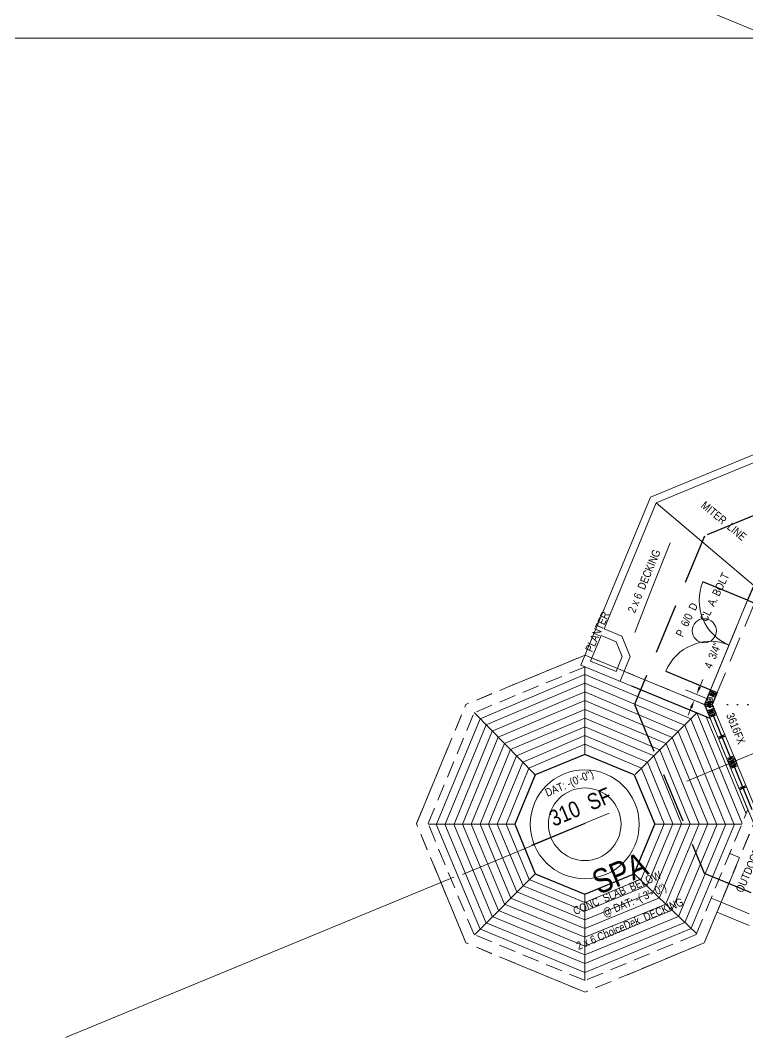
# Model space of a CAD drawing. Header units: inches. Extents: x 279 to 11006, y 233 to 7807.
# Drawn here: x 1654 to 2194, y 1669 to 2426 of the extents above; entities that cross this region are included whole.
import ezdxf

# ---------------------------------------------------------------- set-up
doc = ezdxf.new("R2010")
doc.units = ezdxf.units.IN
doc.header["$MEASUREMENT"] = 0
for name, pattern in [('ACAD_ISO07W100', [3, 0, -3]), ('CENTER', [2, 1.25, -0.25, 0.25, -0.25]), ('HIDDEN', [0.375, 0.25, -0.125])]:
    doc.linetypes.add(name, pattern=pattern)
for name, color, linetype, lineweight in [('APPLIANCES', 7, 'Continuous', 9), ('BALCONY', 7, 'Continuous', 9), ('DOORS', 7, 'Continuous', 30), ('FOUNDATION', 7, 'HIDDEN', 20), ('GRID', 1, 'CENTER', 20), ('GRID LAYOUT', 1, 'Continuous', 9), ('LAYOUT', 6, 'Continuous', 9), ('LITE COVE', 7, 'HIDDEN', 30), ('ROOF BEAMS', 3, 'HIDDEN', 30), ('ROOFLINE', 7, 'HIDDEN', 30), ('WALL FRAMING', 7, 'Continuous', 30), ('WINDOWS', 5, 'Continuous', 30)]:
    doc.layers.add(name, color=color, linetype=linetype, lineweight=lineweight)
doc.layers.add('TEXT', color=250, linetype='Continuous')
doc.layers.add('WALLS', color=5, linetype='Continuous')
doc.styles.add('ARCHENT', font='technical.ttf', dxfattribs={"height": 6})
doc.styles.add('ARCHENTLTD', font='technical.ttf', dxfattribs={"height": 0.1875})
doc.dimstyles.new('ARCHENTLTD', dxfattribs={"dimscale": 0.05, "dimtxt": 0.1875, "dimasz": 3, "dimexe": 9, "dimexo": 1, "dimgap": 2.5, "dimtad": 0, "dimdec": 1, "dimzin": 1, "dimdsep": 46, "dimlunit": 4, "dimtxsty": 'ARCHENTLTD', "dimblk": 'ARCHTICK', "dimcen": 6, "dimclrd": 256, "dimclre": 256, "dimclrt": 256, "dimaunit": 1, "dimadec": 0, "dimazin": 0, "dimtfac": 1, "dimtdec": 1, "dimtofl": 0, "dimtmove": 1, "dimatfit": 3, "dimldrblk": 'ARCHTICK', "dimfxl": 1, "dimfrac": 2, "dimtolj": 1, "dimtzin": 0, "dimlwd": 9, "dimlwe": 9, "dimarcsym": 0})

# ---------------------------------------------------------------- blocks, each defined once
blk = doc.blocks.new('_ArchTick')
at = {"color": 0, "linetype": 'ByBlock', "const_width": 0.15}
blk.add_lwpolyline([(-0.5, -0.5), (0.5, 0.5)], dxfattribs=at)

msp = doc.modelspace()

# ---------------------------------------------------------------- hatches: boundary and pattern name
at = {"layer": 'WALL FRAMING', "lineweight": 9, "ltscale": 150}
msp.add_hatch(color=256, dxfattribs=at).paths.add_polyline_path([(2166.18, 1920.77, 1), (2166.81, 1920.77, 1)])

# ---------------------------------------------------------------- linework, layer by layer
at = {"layer": 'APPLIANCES', "color": 7, "linetype": 'Continuous', "lineweight": 20, "ltscale": 90}
for radius in [40.5, 27]:
    msp.add_circle((2073.31, 1827.96), radius, dxfattribs=at)
at = {"layer": 'BALCONY', "lineweight": 20, "ltscale": 75}
for p, q in [((2248.53, 2123.69), (2122.32, 2071.45)), ((2252.74, 2119.47), (2126.53, 2067.24)), ((2122.32, 2071.45), (2070.52, 1946.48)), ((2126.53, 2067.24), (2087.67, 1973.48)), ((2085.56, 1968.39), (2077.71, 1949.45)), ((2101.25, 1952.7), (2096.65, 1941.6)), ((2107.2, 1952.7), (2099.62, 1934.41))]:
    msp.add_line(p, q, dxfattribs=at)
at = {"layer": 'BALCONY', "lineweight": 20, "ltscale": 50}
for p, q in [((2100.87, 1968), (2087.67, 1973.48)), ((2096.66, 1963.79), (2085.56, 1968.39)), ((2100.87, 1968), (2107.2, 1952.7)), ((2108.4, 1930.78), (2070.52, 1946.48)), ((2096.65, 1941.6), (2077.71, 1949.45))]:
    msp.add_line(p, q, dxfattribs=at)
at = {"layer": 'BALCONY', "linetype": 'Continuous', "lineweight": 20}
msp.add_line((2101.25, 1952.7), (2096.66, 1963.79), dxfattribs=at)
at = {"layer": 'BALCONY', "color": 7, "linetype": 'Continuous', "lineweight": 9}
for p, q in [((1995.47, 1906.49), (2073.33, 1939.51)), ((2152.2, 1906.37), (2073.33, 1939.51)), ((2000.01, 1901.88), (2073.33, 1933.02)), ((2147.61, 1901.79), (2073.33, 1933.02)), ((2004.54, 1897.27), (2073.33, 1926.6)), ((2142.84, 1897.02), (2073.33, 1926.6)), ((2009.03, 1892.71), (2073.33, 1919.95)), ((2138.42, 1892.6), (2073.33, 1919.95)), ((2013.57, 1888.09), (2073.33, 1913.45)), ((2133.83, 1888.01), (2073.33, 1913.45)), ((2156.67, 1910.77), (2190.37, 1828.56)), ((1962.96, 1827.99), (1995.47, 1906.49)), ((1969.45, 1827.99), (2000.01, 1901.87)), ((2018.11, 1883.48), (2073.33, 1906.96)), ((2022.65, 1878.86), (2073.33, 1900.46)), ((2129.06, 1883.24), (2073.33, 1906.96)), ((2124.65, 1878.83), (2073.33, 1900.46)), ((2147.66, 1901.82), (2177.8, 1828.24)), ((2152.25, 1906.41), (2184.29, 1828.24)), ((2163.69, 1907.86), (2193.31, 1835.61)), ((1976.27, 1827.98), (2004.55, 1897.26)), ((2027.19, 1874.25), (2073.32, 1893.97)), ((2120.05, 1874.24), (2073.32, 1893.97)), ((2142.84, 1897.01), (2171.31, 1828.25)), ((1982.31, 1827.98), (2009.03, 1892.7)), ((1988.8, 1827.98), (2013.57, 1888.09)), ((2031.73, 1869.64), (2073.32, 1887.48)), ((2115.46, 1869.65), (2073.32, 1887.48)), ((2133.83, 1888.01), (2158.32, 1828.25)), ((2138.43, 1892.6), (2164.81, 1828.25)), ((1995.55, 1827.98), (2018.11, 1883.47)), ((2001.79, 1827.98), (2022.65, 1878.86)), ((2124.65, 1878.83), (2145.33, 1828.25)), ((2129.06, 1883.24), (2151.82, 1828.25)), ((2008.29, 1827.98), (2027.19, 1874.24)), ((2120.05, 1874.24), (2138.83, 1828.25)), ((2014.78, 1827.97), (2031.73, 1869.63)), ((2115.46, 1869.65), (2132.34, 1828.26)), ((1962.82, 1827.99), (1995.51, 1749.76)), ((1969.32, 1827.99), (2000.11, 1754.35)), ((1976.07, 1827.98), (2004.66, 1758.9)), ((1982.31, 1827.98), (2009.12, 1763.81)), ((1988.8, 1827.98), (2013.72, 1768.4)), ((1995.55, 1827.98), (2018.31, 1772.99)), ((2001.79, 1827.98), (2022.9, 1777.58)), ((2008.29, 1827.98), (2027.5, 1782.17)), ((2014.78, 1827.97), (2032.09, 1786.76)), ((2132.34, 1828.26), (2115.19, 1787.13)), ((2138.83, 1828.25), (2119.78, 1782.53)), ((2145.33, 1828.25), (2124.37, 1777.94)), ((2151.82, 1828.25), (2128.96, 1773.35)), ((2158.32, 1828.25), (2133.55, 1768.75)), ((2164.81, 1828.25), (2138.14, 1763.91)), ((2171.73, 1827.93), (2143.35, 1759.85)), ((2178.21, 1827.93), (2147.94, 1755.26)), ((2184.71, 1827.93), (2152.53, 1750.67)), ((2027.5, 1782.17), (2073.29, 1763.29)), ((2032.09, 1786.76), (2073.29, 1769.79)), ((2073.29, 1769.79), (2114.64, 1786.77)), ((2073.29, 1763.29), (2119.38, 1782.22)), ((2018.31, 1772.99), (2073.29, 1750.31)), ((2022.9, 1777.58), (2073.29, 1756.8)), ((2073.29, 1756.8), (2124.12, 1777.66)), ((2073.29, 1750.31), (2128.86, 1773.1)), ((2013.72, 1768.4), (2073.28, 1743.81)), ((2073.28, 1743.81), (2133.6, 1768.54)), ((2004.53, 1759.22), (2073.28, 1730.85)), ((2009.12, 1763.81), (2073.46, 1737.14)), ((2073.28, 1737.32), (2138.33, 1763.98)), ((2073.28, 1730.72), (2143.13, 1759.36)), ((1995.34, 1750.04), (2073.28, 1717.73)), ((1999.93, 1754.63), (2073.28, 1724.35)), ((2073.28, 1724.22), (2147.87, 1754.8)), ((2073.28, 1717.73), (2152.61, 1750.25))]:
    msp.add_line(p, q, dxfattribs=at)
at = {"layer": 'BALCONY', "color": 7, "linetype": 'Continuous', "lineweight": 9, "ltscale": 75}
for p, q in [((2073.32, 1879.99), (2073.34, 1945.11)), ((2036.52, 1864.76), (1991, 1911.03)), ((2110.87, 1865.05), (2156.62, 1910.79)), ((2021.27, 1827.97), (1956.98, 1827.99)), ((2125.34, 1827.94), (2190.13, 1827.93)), ((2036.5, 1791.18), (1991.44, 1745.69)), ((2110.09, 1791.16), (2156.41, 1746.59)), ((2073.29, 1775.92), (2073.28, 1711.76))]:
    msp.add_line(p, q, dxfattribs=at)
at = {"layer": 'BALCONY', "linetype": 'Continuous', "lineweight": 25, "ltscale": 75}
msp.add_line((2166.6, 1906.65), (2108.4, 1930.78), dxfattribs=at)
at = {"layer": 'BALCONY', "color": 7, "linetype": 'Continuous', "lineweight": 30}
for p, q in [((2073.32, 1879.99), (2036.52, 1864.76)), ((2110.11, 1864.74), (2073.32, 1879.99)), ((2036.52, 1864.76), (2021.27, 1827.97)), ((2110.11, 1864.74), (2125.34, 1827.94)), ((2021.27, 1827.97), (2036.5, 1791.18)), ((2110.09, 1791.16), (2125.34, 1827.95)), ((2036.5, 1791.18), (2073.29, 1775.93)), ((2073.29, 1775.93), (2110.09, 1791.16))]:
    msp.add_line(p, q, dxfattribs=at)
at = {"layer": 'DOORS', "ltscale": 75}
for p, q in [((2194.47, 1994.62), (2161.2, 2008.41)), ((2133.66, 1941.89), (2166.9, 1928.11))]:
    msp.add_line(p, q, dxfattribs=at)
at = {"layer": 'DOORS', "lineweight": 20, "ltscale": 75}
msp.add_line((2194.47, 1994.62), (2166.9, 1928.11), dxfattribs=at)
at = {"layer": 'DOORS', "color": 7, "linetype": 'Continuous', "lineweight": 20, "ltscale": 7.5}
msp.add_circle((2162.22, 1971.96), 9, dxfattribs=at)
at = {"layer": 'DOORS', "lineweight": 9, "ltscale": 75}
for centre, radius, start, end in [((2194.47, 1994.62), 36.01, 157.48423, 247.48423), ((2166.9, 1928.11), 35.99, 67.48423, 157.48423)]:
    msp.add_arc(centre, radius, start, end, dxfattribs=at)
at = {"layer": 'FOUNDATION', "color": 7, "linetype": 'Continuous', "lineweight": 9, "ltscale": 25}
msp.add_line((2126.53, 2067.24), (2199.07, 2005.71), dxfattribs=at)
at = {"layer": 'FOUNDATION', "ltscale": 50}
for p, q in [((2073.59, 1953.87), (1984.88, 1917.15)), ((2073.58, 1945.21), (1991, 1911.03)), ((1948.12, 1828.47), (1984.88, 1917.15)), ((1956.78, 1828.47), (1991, 1911.03)), ((2156.1, 1745.84), (2194.66, 1838.86)), ((1984.83, 1739.77), (1948.12, 1828.47)), ((1990.96, 1745.89), (1956.78, 1828.47)), ((2162.22, 1739.72), (2198.98, 1828.4)), ((2073.52, 1711.66), (1990.96, 1745.89)), ((2156.1, 1745.84), (2073.52, 1711.66)), ((2073.52, 1703), (1984.83, 1739.77)), ((2162.22, 1739.72), (2073.52, 1703))]:
    msp.add_line(p, q, dxfattribs=at)
at = {"layer": 'FOUNDATION', "linetype": 'HIDDEN', "lineweight": 20, "ltscale": 75}
msp.add_line((2162.27, 1917.11), (2073.59, 1953.87), dxfattribs=at)
at = {"layer": 'FOUNDATION', "lineweight": 20, "ltscale": 50}
for p, q in [((2188.52, 1803.16), (2181.13, 1806.23)), ((2174.74, 1769.91), (2167.35, 1772.97))]:
    msp.add_line(p, q, dxfattribs=at)
at = {"layer": 'FOUNDATION', "ltscale": 150}
for p, q in [((2174.74, 1769.91), (2195.59, 1761.27)), ((2171.67, 1762.52), (2195.58, 1752.61))]:
    msp.add_line(p, q, dxfattribs=at)
at = {"layer": 'GRID', "ltscale": 50}
for p, q in [((2162.3, 1917.02), (2199.07, 2005.71)), ((2073.62, 1953.79), (1984.92, 1917.07)), ((2162.3, 1917.02), (2073.62, 1953.79)), ((1948.15, 1828.39), (1984.92, 1917.07)), ((2199.02, 1828.32), (2162.3, 1917.02)), ((1984.87, 1739.68), (1948.15, 1828.39)), ((2162.26, 1739.64), (2199.02, 1828.32)), ((2073.55, 1702.92), (1984.87, 1739.68)), ((2162.26, 1739.64), (2073.55, 1702.92))]:
    msp.add_line(p, q, dxfattribs=at)
at = {"layer": 'GRID LAYOUT', "color": 3, "ltscale": 25}
msp.add_line((278.93, 2413.01), (9487.04, 2413.01), dxfattribs=at)
at = {"layer": 'LAYOUT', "color": 6, "linetype": 'CENTER', "lineweight": 5, "ltscale": 250}
for p, q in [((1688.03, 2631.06), (3956.97, 1689.05)), ((1687.08, 1669.14), (2848.72, 2149.2))]:
    msp.add_line(p, q, dxfattribs=at)
at = {"layer": 'LITE COVE', "color": 7, "linetype": 'ACAD_ISO07W100', "lineweight": 30, "ltscale": 2.5}
msp.add_line((2263.01, 1917.23), (2168.24, 1917.13), dxfattribs=at)
at = {"layer": 'ROOF BEAMS', "lineweight": 20, "ltscale": 75}
msp.add_line((2199.56, 1992.55), (2171.94, 1926.06), dxfattribs=at)
at = {"layer": 'ROOFLINE', "linetype": 'HIDDEN', "ltscale": 150}
for p, q in [((2251.01, 2079.16), (2162.35, 2042.46)), ((2162.35, 2042.46), (2110.33, 1917.08)), ((2110.33, 1917.08), (2162.27, 1791.59)), ((2162.27, 1791.59), (2287.69, 1739.6))]:
    msp.add_line(p, q, dxfattribs=at)
at = {"layer": 'TEXT', "color": 7, "linetype": 'Continuous', "lineweight": 9, "ltscale": 25}
msp.add_line((1982.33, 1790.68), (2073.55, 1828.44), dxfattribs=at)
at = {"layer": 'WALL FRAMING', "lineweight": 9, "ltscale": 150}
for p, q in [((2158.89, 1930.16), (2161.19, 1935.7)), ((2163.25, 1916.7), (2146.46, 1923.66)), ((2165.08, 1921.1), (2148.28, 1928.06)), ((2168.06, 1922.16), (2164.93, 1922.12)), ((2164.93, 1922.12), (2164.93, 1918.56)), ((2168.06, 1918.85), (2164.93, 1918.85)), ((2166.55, 1918.84), (2164.94, 1918.84)), ((2165.69, 1918.84), (2165.69, 1919.35)), ((2167.3, 1919.35), (2165.69, 1919.35)), ((2165.74, 1915.57), (2165.74, 1915.07)), ((2166.12, 1918.85), (2166.11, 1914.96)), ((2166.5, 1920.77), (2166.49, 1915.08)), ((2166.87, 1918.85), (2166.86, 1914.96)), ((2167.24, 1915.59), (2167.24, 1915.09)), ((2167.3, 1918.84), (2167.3, 1919.35)), ((2168.06, 1922.16), (2168.06, 1918.6)), ((2152.47, 1914.67), (2150.18, 1909.13)), ((2166.86, 1914.96), (2166.11, 1914.96)), ((2179.91, 1874.48), (2185.59, 1875.15)), ((2180.48, 1873.1), (2185, 1876.56)), ((2186.15, 1873.79), (2180.48, 1873.1)), ((2185.59, 1875.15), (2181.07, 1871.72))]:
    msp.add_line(p, q, dxfattribs=at)
at = {"layer": 'WALL FRAMING', "lineweight": 20, "ltscale": 75}
for p, q in [((2165.39, 1924.41), (2170.43, 1922.35)), ((2165.95, 1925.8), (2171, 1923.74)), ((2166.52, 1927.19), (2171.56, 1925.13)), ((2169.35, 1914.45), (2164.25, 1912.38)), ((2169.91, 1913.06), (2164.82, 1910.99)), ((2170.48, 1911.67), (2165.38, 1909.6)), ((2185, 1876.56), (2179.91, 1874.48)), ((2185.6, 1875.12), (2180.51, 1873.05)), ((2186.16, 1873.79), (2181.07, 1871.72))]:
    msp.add_line(p, q, dxfattribs=at)
at = {"layer": 'WALL FRAMING', "lineweight": 20, "ltscale": 150}
for p, q in [((2168.22, 1917.1), (2162.3, 1917.03)), ((2168.84, 1915.61), (2162.92, 1915.53)), ((2168.85, 1918.61), (2162.93, 1918.53)), ((2167.24, 1915.09), (2165.74, 1915.07))]:
    msp.add_line(p, q, dxfattribs=at)
at = {"layer": 'WALL FRAMING', "linetype": 'Continuous', "lineweight": 9, "ltscale": 150}
for p, q in [((2171.43, 1909.36), (2165.78, 1908.68)), ((2177.97, 1893.4), (2172.32, 1892.72)), ((2184.66, 1877.5), (2179.01, 1876.82)), ((2187.11, 1871.48), (2181.46, 1870.8)), ((2193.7, 1855.54), (2188.05, 1854.85))]:
    msp.add_line(p, q, dxfattribs=at)
at = {"layer": 'WALL FRAMING', "linetype": 'Continuous', "lineweight": 20, "ltscale": 150}
for p, q in [((2166.34, 1907.29), (2170.85, 1910.75)), ((2172.88, 1891.33), (2177.4, 1894.78)), ((2179.58, 1875.43), (2184.09, 1878.89)), ((2182.02, 1869.41), (2186.54, 1872.86)), ((2188.61, 1853.46), (2193.13, 1856.92))]:
    msp.add_line(p, q, dxfattribs=at)
at = {"layer": 'WALL FRAMING', "linetype": 'HIDDEN', "lineweight": 20, "ltscale": 25}
for p, q in [((2171.43, 1909.36), (2166.34, 1907.29)), ((2177.4, 1894.78), (2172.32, 1892.72)), ((2177.97, 1893.4), (2172.88, 1891.33)), ((2184.09, 1878.89), (2179.01, 1876.82)), ((2187.11, 1871.48), (2182.02, 1869.41)), ((2193.13, 1856.92), (2188.05, 1854.85)), ((2193.7, 1855.54), (2188.61, 1853.46))]:
    msp.add_line(p, q, dxfattribs=at)
at = {"layer": 'WALL FRAMING', "lineweight": 9, "ltscale": 150}
msp.add_circle((2166.5, 1920.77), 0.312, dxfattribs=at)
for points in [[(2159.82, 1929.78), (2157.97, 1930.54), (2156.6, 1924.62)], [(2153.4, 1914.29), (2151.55, 1915.06), (2154.77, 1920.22)]]:
    msp.add_solid(points, dxfattribs=at)
at = {"layer": 'WALLS', "color": 4, "ltscale": 75}
for p, q in [((2199.07, 2005.71), (2194.47, 1994.62)), ((2194.47, 1994.62), (2199.56, 1992.55)), ((2166.9, 1928.11), (2162.3, 1917.03)), ((2166.9, 1928.11), (2171.94, 1926.05)), ((2171.94, 1926.05), (2168.22, 1917.1)), ((2162.3, 1917.03), (2165.76, 1908.67)), ((2168.22, 1917.1), (2170.85, 1910.75)), ((2170.85, 1910.75), (2165.76, 1908.67)), ((2184.62, 1877.48), (2179.53, 1875.41)), ((2179.53, 1875.41), (2181.44, 1870.79)), ((2186.54, 1872.87), (2181.45, 1870.79)), ((2184.62, 1877.48), (2186.53, 1872.86))]:
    msp.add_line(p, q, dxfattribs=at)
at = {"layer": 'WALLS', "linetype": 'Continuous', "lineweight": 9, "ltscale": 150}
for p, q in [((2165.39, 1924.41), (2170.99, 1923.74)), ((2170.41, 1922.36), (2165.95, 1925.8)), ((2165.95, 1925.8), (2171.56, 1925.13)), ((2170.99, 1923.74), (2166.52, 1927.19)), ((2162.3, 1917.03), (2168.85, 1918.61)), ((2168.84, 1915.61), (2162.3, 1917.03)), ((2162.92, 1915.53), (2168.22, 1917.1)), ((2168.22, 1917.1), (2162.93, 1918.53)), ((2169.9, 1913.06), (2164.25, 1912.38)), ((2164.82, 1910.99), (2169.33, 1914.45)), ((2170.48, 1911.67), (2164.82, 1910.99)), ((2165.38, 1909.6), (2169.9, 1913.06))]:
    msp.add_line(p, q, dxfattribs=at)
at = {"layer": 'WALLS', "color": 4, "lineweight": 20, "ltscale": 75}
for p, q in [((2165.76, 1908.67), (2179.53, 1875.41)), ((2170.85, 1910.75), (2184.62, 1877.48)), ((2181.44, 1870.79), (2195.21, 1837.53)), ((2186.53, 1872.86), (2200.3, 1839.6))]:
    msp.add_line(p, q, dxfattribs=at)
at = {"layer": 'WINDOWS', "lineweight": 25, "ltscale": 75}
for p, q in [((2182.18, 1876.49), (2168.6, 1909.83)), ((2197.9, 1838.62), (2184.33, 1871.96))]:
    msp.add_line(p, q, dxfattribs=at)

# ---------------------------------------------------------------- texts
at = {"layer": 'DOORS', "color": 7, "linetype": 'Continuous', "lineweight": 30, "ltscale": 1.5, "char_height": 6, "attachment_point": 9, "style": 'ARCHENTLTD'}
for s, insert, rotation in [('MITER  LINE\\P{\\H1.999x;  }', (2180.26, 2026.19), 320.40814), ('2 x 6  DECKING\\P{\\H1.999x;  }', (2144.72, 2024.7), 67.34171), ('CL  A. BOLT\\P{\\H1.999x;  }', (2195.53, 2006.21), 64.12651), ('P  6/0  D\\P{\\H1.999x;  }', (2172.25, 1983.85), 64.12651)]:
    msp.add_mtext(s, dxfattribs=dict(at, insert=insert, rotation=rotation))
at = {"layer": 'TEXT', "color": 7, "linetype": 'Continuous', "lineweight": 30, "ltscale": 1.5, "insert": (2089.8, 1950.63), "char_height": 6, "attachment_point": 7, "rotation": 65.75512, "style": 'ARCHENTLTD'}
msp.add_mtext('PLANTER\\P{\\H1.333x;  }', dxfattribs=at)
at = {"layer": 'TEXT', "linetype": 'Continuous', "width": 271, "attachment_point": 9, "style": 'ARCHENTLTD'}
for s, insert, char_height, rotation in [('DAT: -(0\'-0")', (2081.24, 1861.6), 6, 23.1381), ('310  SF', (2094.56, 1844.65), 12, 23.00799), ('OUTDOOR\\P\\PSHOWER', (2223.29, 1800.78), 6, 66.51618), ('   \\P  SPA', (2121.95, 1790.89), 18, 22.44401), ('CONC  SLAB  BELOW\\P  @ DAT: -( 3\'- 0")', (2135.51, 1777.01), 6, 23.1381), ('2 x 6 ChoiceDek  DECKING', (2147.41, 1767.84), 6, 23.1381)]:
    msp.add_mtext(s, dxfattribs=dict(at, insert=insert, char_height=char_height, rotation=rotation))
at = {"layer": 'WALL FRAMING', "lineweight": 9, "ltscale": 150, "insert": (2168.52, 1953.39), "char_height": 6, "attachment_point": 5, "rotation": 67.48423, "style": 'ARCHENT'}
msp.add_mtext('4  3/4"', dxfattribs=at)
at = {"layer": 'WINDOWS', "color": 7, "linetype": 'Continuous', "lineweight": 30, "insert": (2159.77, 1901.67), "char_height": 6, "attachment_point": 7, "rotation": 292.12623, "style": 'ARCHENTLTD'}
msp.add_mtext('3616FX\\P\\P  ', dxfattribs=at)

# ---------------------------------------------------------------- leaders
at = {"layer": 'FOUNDATION', "color": 7, "linetype": 'Continuous', "lineweight": 9, "ltscale": 25}
for points in [[(2136.92, 2037.49), (2123.6, 2003.84)], [(2110.47, 1970.55), (2123.6, 2003.84)]]:
    msp.add_leader(points, dimstyle='ARCHENTLTD', override={"dimgap": 1, "dimtad": 0}, dxfattribs=at)

doc.saveas('drawing.dxf')
